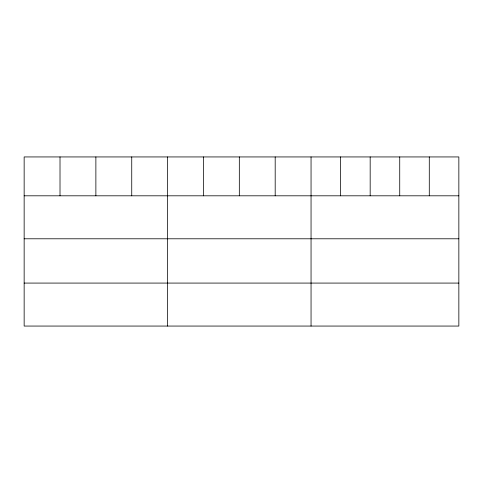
<?xml version="1.0" encoding="UTF-8"?>
<svg xmlns="http://www.w3.org/2000/svg" width="483" height="483" viewBox="0 0 483 483"><rect width="100%" height="100%" fill="white"/><g stroke="black" fill="none" stroke-linecap="round" stroke-linejoin="round"><path stroke-width="0.72" d="M458.85 195.808L458.85 326.061L24.15 326.061L24.15 156.939L458.85 156.939L458.85 195.808L24.15 195.808M24.15 238.789L458.85 238.789M24.15 283.08L458.85 283.08M429.29 156.939L429.29 195.808M399.731 156.939L399.731 195.808M370.171 156.939L370.171 195.808M340.612 156.939L340.612 195.808M311.052 156.939L311.052 326.061M275.189 156.939L275.189 195.808M239.326 156.939L239.326 195.808M203.464 156.939L203.464 195.808M167.601 156.939L167.601 326.061M131.738 156.939L131.738 195.808M95.876 156.939L95.876 195.808M60.013 156.939L60.013 195.808"/></g></svg>
